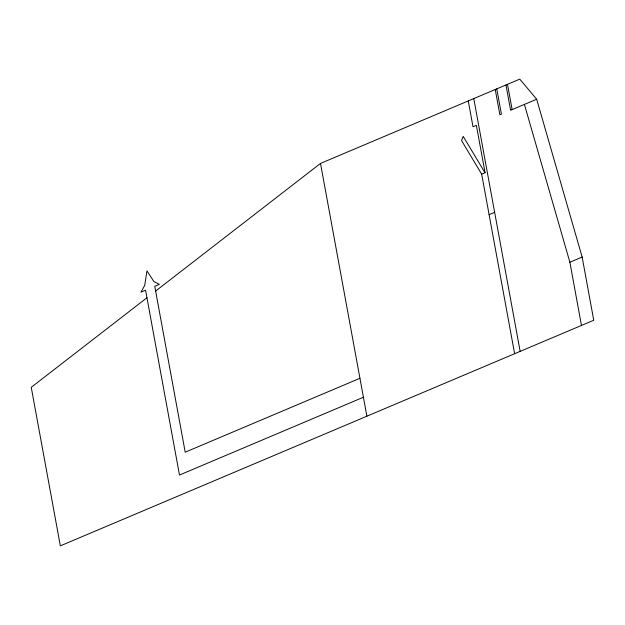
<?xml version="1.0" encoding="UTF-8"?>
<svg xmlns="http://www.w3.org/2000/svg" width="625" height="625" viewBox="0 0 625 625"><rect width="100%" height="100%" fill="white"/><g stroke="black" fill="none" stroke-linecap="round" stroke-linejoin="round"><path stroke-width="0.94" d="M146.953 297.758L31.25 387.32L60.344 545.859L593.75 320.25L582.148 257.055L536.672 99.234L519.766 79.141L320.508 163.422L155.633 291.047M536.672 99.234L510.609 110.25L505.969 84.977M514.625 353.711L481.68 174.18L485.07 172.742L476.375 125.352L473.008 126.773L468.266 100.922M489.109 214.688L494.648 212.344M581.461 325.445L569.891 262.242L582.148 257.055M359.945 378.281L185.203 452.187L154.758 286.305L159.359 284.359L153.891 281.562L146.977 270.867L144.695 285.453L140.969 292.141L145.562 290.195L179.492 475.039L363.422 397.242M485.023 172.766L463.211 136.367L461.523 140.539L481.68 174.18M524.406 104.422L569.891 262.242M507.508 84.328L512.141 109.609M496.773 88.867L501.414 114.141L499.883 114.789L495.242 89.516M473.781 98.594L520.148 351.383M320.508 163.422L366.898 416.195"/></g></svg>
